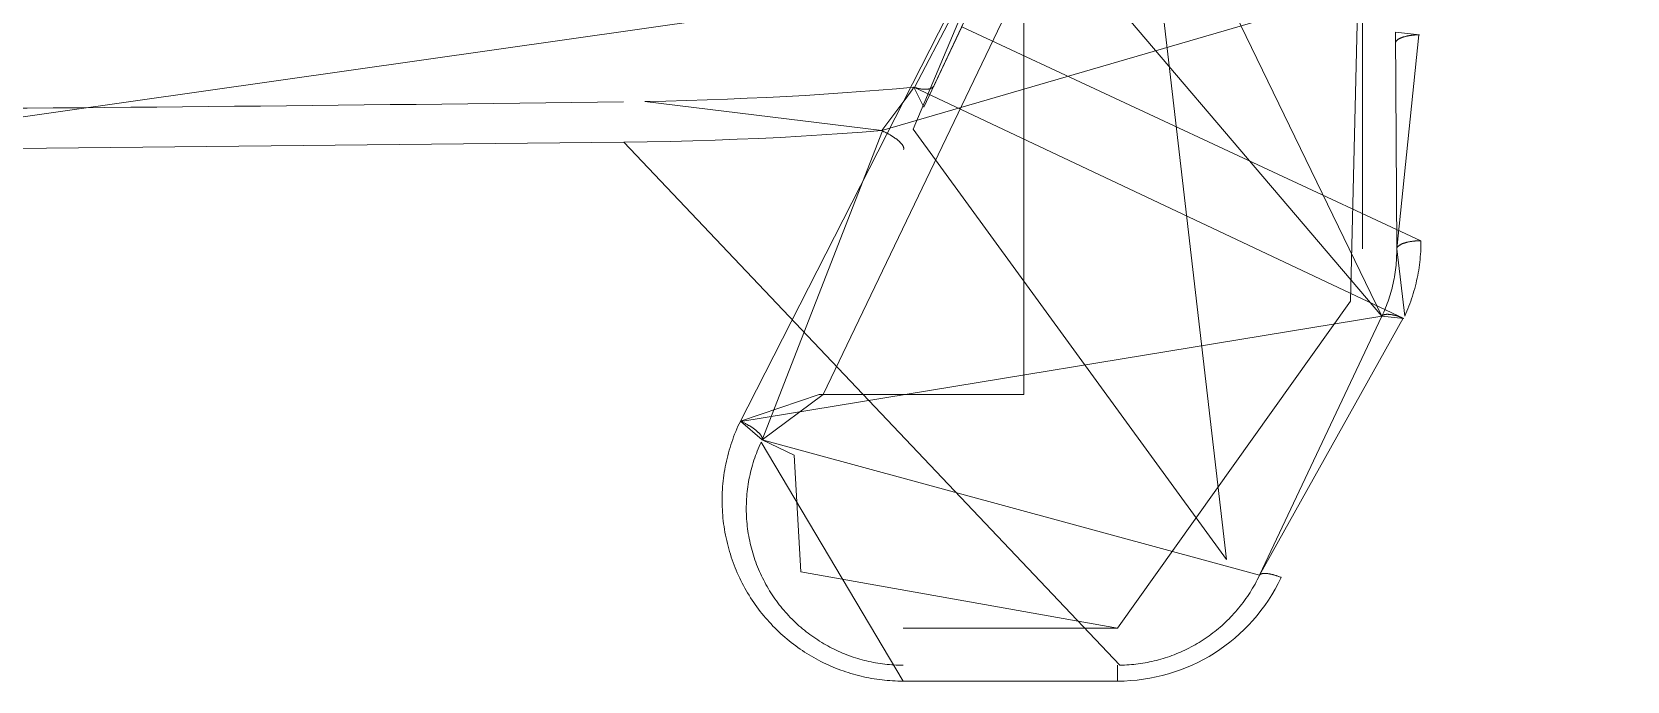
# Model space of a CAD drawing. Header units: millimetres. Extents: x 521 to 148073, y -17811 to 32040.
# Drawn here: x 65990.97 to 66025.27, y 20407.86 to 20421.83 of the extents above; entities that cross this region are included whole.
import ezdxf

# ---------------------------------------------------------------- set-up
doc = ezdxf.new("R2010")
doc.units = ezdxf.units.MM
doc.layers.add('Datové rozvody', color=6, linetype='Continuous')
doc.layers.add('PDF_Geometrie', color=7, linetype='Continuous', true_color=0xbdbdbd)

# ---------------------------------------------------------------- blocks, each defined once
blk = doc.blocks.new('projektor')
at = {"layer": 'PDF_Geometrie', "lineweight": 13}
for points in [[(86121.744, 15084.371), (86129.149, 15080.503), (86129.152, 15080.515), (86129.155, 15080.529), (86129.158, 15080.541), (86129.162, 15080.552), (86129.166, 15080.564), (86129.168, 15080.576), (86129.17, 15080.589), (86129.173, 15080.6), (86129.175, 15080.612), (86129.177, 15080.623), (86129.18, 15080.635), (86129.181, 15080.647), (86129.182, 15080.658), (86129.184, 15080.669), (86129.184, 15080.679), (86129.185, 15080.69), (86129.186, 15080.7), (86129.186, 15080.712), (86129.187, 15080.722), (86129.187, 15080.732), (86129.186, 15080.741), (86129.186, 15080.751), (86129.185, 15080.76), (86129.184, 15080.77), (86129.184, 15080.779), (86129.183, 15080.788), (86129.181, 15080.796), (86129.18, 15080.804), (86129.178, 15080.812), (86129.175, 15080.82), (86129.174, 15080.828), (86129.171, 15080.835), (86129.169, 15080.842), (86129.166, 15080.849), (86129.163, 15080.855), (86129.159, 15080.861), (86129.156, 15080.867), (86129.153, 15080.873), (86129.149, 15080.878), (86129.145, 15080.884), (86129.141, 15080.889), (86129.137, 15080.893), (86129.132, 15080.897), (86129.128, 15080.901), (86129.123, 15080.904), (86129.118, 15080.907), (86129.113, 15080.91)], [(86129.145, 15080.491), (86129.198, 15080.452), (86129.37, 15080.326), (86129.576, 15080.175), (86129.829, 15079.986), (86130.053, 15079.817), (86125.5, 15095.41), (86125.685, 15095.251), (86125.92, 15095.046), (86126.172, 15094.824), (86126.43, 15094.594), (86126.721, 15094.333), (86126.996, 15094.083)], [(86133.937, 15090.281), (86133.894, 15090.301), (86133.849, 15090.321), (86133.805, 15090.34), (86133.761, 15090.358), (86133.716, 15090.376), (86133.67, 15090.393), (86133.625, 15090.409), (86133.579, 15090.424), (86133.533, 15090.44), (86133.487, 15090.454), (86133.442, 15090.467), (86133.394, 15090.48), (86133.347, 15090.492), (86133.3, 15090.504), (86133.253, 15090.515), (86133.206, 15090.525), (86133.158, 15090.534), (86133.11, 15090.543), (86133.063, 15090.55), (86133.014, 15090.559), (86132.965, 15090.565), (86132.918, 15090.571), (86132.869, 15090.576), (86132.821, 15090.58), (86132.772, 15090.584), (86132.724, 15090.586), (86132.676, 15090.589), (86132.626, 15090.59), (86132.577, 15090.591), (86132.529, 15090.591), (86133.933, 15090.76), (86133.882, 15090.783), (86133.831, 15090.805), (86133.78, 15090.826), (86133.728, 15090.846), (86133.675, 15090.866), (86133.623, 15090.885), (86133.57, 15090.903), (86133.517, 15090.921), (86133.464, 15090.937), (86133.411, 15090.952), (86133.356, 15090.968), (86133.302, 15090.982), (86133.247, 15090.995), (86133.193, 15091.007), (86133.138, 15091.019), (86133.082, 15091.031), (86133.028, 15091.041), (86132.972, 15091.05), (86132.917, 15091.058), (86132.861, 15091.066), (86132.805, 15091.072), (86132.75, 15091.078), (86132.694, 15091.084), (86132.638, 15091.088), (86132.581, 15091.092), (86132.525, 15091.094), (86132.469, 15091.096), (86132.413, 15091.097), (86132.357, 15091.097), (86127.876, 15081.491)], [(86127.288, 15081.367), (86136.187, 15076.834), (86136.241, 15076.809), (86136.295, 15076.786), (86136.349, 15076.763), (86136.405, 15076.74), (86136.46, 15076.719), (86136.516, 15076.699), (86136.572, 15076.679), (86136.628, 15076.661), (86136.685, 15076.643), (86136.741, 15076.626), (86136.799, 15076.61), (86136.857, 15076.595), (86136.914, 15076.581), (86136.973, 15076.567), (86137.031, 15076.555), (86137.09, 15076.543), (86137.149, 15076.533), (86137.208, 15076.523), (86137.266, 15076.514), (86137.326, 15076.506), (86137.385, 15076.499), (86137.445, 15076.494), (86137.505, 15076.489), (86137.564, 15076.485), (86137.624, 15076.482), (86137.684, 15076.48), (86137.744, 15076.478), (86137.804, 15076.478), (86137.864, 15076.479), (86137.924, 15076.48), (86137.983, 15076.483), (86138.044, 15076.486), (86138.103, 15076.491), (86138.163, 15076.496), (86138.222, 15076.502), (86138.282, 15076.509), (86138.341, 15076.518), (86138.4, 15076.528), (86138.459, 15076.538), (86138.518, 15076.548), (86138.576, 15076.56), (86138.635, 15076.573), (86138.692, 15076.587), (86138.75, 15076.602), (86138.808, 15076.617), (86138.865, 15076.633), (86138.921, 15076.651), (86138.978, 15076.669), (86139.035, 15076.688), (86139.09, 15076.708), (86139.146, 15076.729), (86139.201, 15076.75), (86139.256, 15076.773), (86139.311, 15076.796), (86139.364, 15076.821), (86139.418, 15076.846), (86139.471, 15076.871), (86139.524, 15076.898), (86139.576, 15076.925), (86139.628, 15076.954), (86139.679, 15076.982), (86139.73, 15077.012), (86139.78, 15077.042), (86139.829, 15077.074), (86139.879, 15077.106), (86139.927, 15077.138), (86139.975, 15077.172), (86140.023, 15077.206), (86140.069, 15077.241), (86140.115, 15077.276), (86140.162, 15077.312), (86140.206, 15077.349), (86140.251, 15077.386), (86140.294, 15077.425), (86140.337, 15077.464), (86140.38, 15077.502), (86140.422, 15077.542), (86140.463, 15077.583), (86140.504, 15077.623), (86140.543, 15077.665), (86140.583, 15077.708), (86140.621, 15077.75), (86140.659, 15077.793), (86140.697, 15077.837), (86140.732, 15077.881), (86140.768, 15077.925), (86140.802, 15077.971), (86140.837, 15078.017), (86140.871, 15078.063), (86140.904, 15078.109), (86140.936, 15078.156), (86140.967, 15078.204), (86140.998, 15078.252), (86141.027, 15078.3), (86141.056, 15078.349), (86141.084, 15078.397), (86141.112, 15078.447), (86141.139, 15078.496), (86141.165, 15078.546), (86141.19, 15078.597), (86141.214, 15078.648), (86141.237, 15078.698), (86141.26, 15078.749), (86141.283, 15078.801), (86141.303, 15078.853), (86141.324, 15078.905), (86141.344, 15078.958), (86141.363, 15079.011), (86141.381, 15079.064), (86141.398, 15079.117), (86141.415, 15079.169), (86141.431, 15079.223), (86141.446, 15079.277), (86141.46, 15079.331), (86141.473, 15079.385), (86141.486, 15079.439), (86141.498, 15079.493), (86141.508, 15079.548), (86141.519, 15079.603), (86141.528, 15079.658), (86141.536, 15079.713), (86141.543, 15079.768), (86141.55, 15079.823), (86141.557, 15079.877), (86141.562, 15079.932), (86141.566, 15079.988), (86141.57, 15080.043), (86141.573, 15080.098), (86141.574, 15080.154), (86141.576, 15080.209), (86141.576, 15080.264), (86136.571, 15077.294), (86136.618, 15077.272), (86136.665, 15077.252), (86136.711, 15077.232), (86136.759, 15077.212), (86136.808, 15077.194), (86136.855, 15077.176), (86136.904, 15077.159), (86136.953, 15077.143), (86137.002, 15077.127), (86137.052, 15077.113), (86137.101, 15077.098), (86137.151, 15077.085), (86137.201, 15077.073), (86137.252, 15077.062), (86137.303, 15077.051), (86137.353, 15077.04), (86137.404, 15077.031), (86137.455, 15077.023), (86137.506, 15077.016), (86137.557, 15077.009), (86137.609, 15077.003), (86137.661, 15076.998), (86137.712, 15076.994), (86137.764, 15076.989), (86137.816, 15076.986), (86137.868, 15076.985), (86137.919, 15076.984), (86137.971, 15076.983), (86138.023, 15076.984), (86138.075, 15076.985), (86138.127, 15076.987), (86138.179, 15076.991), (86138.231, 15076.995), (86138.283, 15076.999), (86138.333, 15077.005), (86138.385, 15077.011), (86138.436, 15077.018), (86138.488, 15077.026), (86138.539, 15077.034), (86138.59, 15077.044), (86138.64, 15077.055), (86138.692, 15077.066), (86138.741, 15077.077), (86138.792, 15077.09), (86138.841, 15077.103), (86138.891, 15077.118), (86138.941, 15077.133), (86138.989, 15077.148), (86139.038, 15077.164), (86139.087, 15077.182), (86139.135, 15077.2), (86139.183, 15077.218), (86139.23, 15077.239), (86139.278, 15077.258), (86139.324, 15077.279), (86139.37, 15077.301), (86139.417, 15077.323), (86139.462, 15077.347), (86139.507, 15077.37), (86139.553, 15077.394), (86139.597, 15077.42), (86139.641, 15077.445), (86139.685, 15077.472), (86139.727, 15077.498), (86139.77, 15077.527), (86139.812, 15077.554), (86139.854, 15077.584), (86139.894, 15077.613), (86139.936, 15077.643), (86139.976, 15077.674), (86140.015, 15077.705), (86140.054, 15077.737), (86140.093, 15077.769), (86140.131, 15077.802), (86140.168, 15077.836), (86140.205, 15077.869), (86140.241, 15077.904), (86140.277, 15077.94), (86140.313, 15077.975), (86140.347, 15078.011), (86140.381, 15078.047), (86140.415, 15078.084), (86140.447, 15078.122), (86140.479, 15078.159), (86140.511, 15078.198), (86140.542, 15078.237), (86140.572, 15078.275), (86140.602, 15078.315), (86140.63, 15078.356), (86140.659, 15078.395), (86140.687, 15078.436), (86140.714, 15078.478), (86140.741, 15078.518), (86140.767, 15078.561), (86140.792, 15078.603), (86140.816, 15078.646), (86140.84, 15078.688), (86140.863, 15078.731), (86140.885, 15078.775), (86140.907, 15078.819), (86140.929, 15078.862), (86140.949, 15078.906), (86140.969, 15078.951), (86140.988, 15078.996), (86141.007, 15079.04), (86141.024, 15079.086), (86141.042, 15079.131), (86141.058, 15079.177), (86141.073, 15079.222), (86141.089, 15079.269), (86141.103, 15079.315), (86141.117, 15079.362), (86141.129, 15079.407), (86141.142, 15079.454), (86141.154, 15079.501), (86141.165, 15079.549), (86141.175, 15079.596), (86141.184, 15079.643), (86141.193, 15079.69), (86141.201, 15079.738), (86141.208, 15079.786), (86141.215, 15079.834), (86141.22, 15079.881), (86141.227, 15079.929), (86141.231, 15079.977), (86141.235, 15080.025), (86141.237, 15080.073), (86141.24, 15080.121), (86141.242, 15080.168), (86141.243, 15080.216), (86141.243, 15080.264)], [(86132.529, 15090.591), (86127.991, 15090.563), (86128.046, 15091.069)], [(86132.357, 15091.097), (86132.357, 15091.084), (86132.357, 15091.07), (86132.358, 15091.057), (86132.358, 15091.044), (86132.359, 15091.032), (86132.359, 15091.018), (86132.36, 15091.005), (86132.361, 15090.993), (86132.362, 15090.98), (86132.363, 15090.967), (86132.364, 15090.954), (86132.366, 15090.942), (86132.367, 15090.93), (86132.368, 15090.918), (86132.37, 15090.904), (86132.373, 15090.893), (86132.374, 15090.881), (86132.376, 15090.869), (86132.379, 15090.858), (86132.381, 15090.846), (86132.383, 15090.835), (86132.385, 15090.824), (86132.388, 15090.813), (86132.39, 15090.802), (86132.394, 15090.792), (86132.396, 15090.781), (86132.399, 15090.771), (86132.402, 15090.761), (86132.405, 15090.751), (86132.408, 15090.742), (86132.411, 15090.733), (86132.415, 15090.723), (86132.418, 15090.715), (86132.421, 15090.706), (86132.425, 15090.698), (86132.429, 15090.691), (86132.432, 15090.683), (86132.436, 15090.676), (86132.44, 15090.668), (86132.444, 15090.661), (86132.448, 15090.655), (86132.451, 15090.648), (86132.455, 15090.643), (86132.46, 15090.637), (86132.464, 15090.632), (86132.468, 15090.627), (86132.472, 15090.622), (86132.476, 15090.618), (86132.481, 15090.614), (86132.485, 15090.609), (86132.489, 15090.606), (86132.494, 15090.603), (86132.498, 15090.6), (86132.502, 15090.598), (86132.507, 15090.596), (86132.512, 15090.594), (86132.516, 15090.593), (86132.521, 15090.592), (86132.525, 15090.591), (86132.529, 15090.591), (86128.047, 15091.056), (86128.047, 15091.043), (86128.047, 15091.03), (86128.048, 15091.017), (86128.048, 15091.004), (86128.048, 15090.991), (86128.049, 15090.978), (86128.051, 15090.966), (86128.052, 15090.952), (86128.053, 15090.94), (86128.054, 15090.927), (86128.055, 15090.915), (86128.057, 15090.902), (86128.058, 15090.89), (86128.06, 15090.878), (86128.062, 15090.866), (86128.064, 15090.854), (86128.066, 15090.842), (86128.068, 15090.83), (86128.07, 15090.819), (86128.072, 15090.808), (86128.075, 15090.797), (86128.078, 15090.785), (86128.08, 15090.774), (86128.083, 15090.764), (86128.086, 15090.754), (86128.088, 15090.744), (86128.092, 15090.734), (86128.094, 15090.724), (86128.097, 15090.714), (86128.101, 15090.705), (86128.104, 15090.696), (86128.108, 15090.688), (86128.111, 15090.68), (86128.114, 15090.672), (86128.118, 15090.663), (86128.122, 15090.655), (86128.125, 15090.648), (86128.129, 15090.641), (86128.134, 15090.634), (86128.137, 15090.628), (86128.141, 15090.622), (86128.145, 15090.616), (86128.149, 15090.609), (86128.153, 15090.604), (86128.158, 15090.599), (86128.162, 15090.595), (86128.166, 15090.59), (86128.17, 15090.586), (86128.175, 15090.583), (86128.179, 15090.579), (86128.183, 15090.576), (86128.188, 15090.574), (86128.192, 15090.571), (86128.196, 15090.569), (86128.201, 15090.567), (86128.205, 15090.566), (86128.21, 15090.565), (86128.214, 15090.564), (86128.219, 15090.564)], [(86127.876, 15081.491), (86129.166, 15080.886), (86122.354, 15084.084), (86129.562, 15080.698), (86129.145, 15080.491), (86133.983, 15090.738), (86133.937, 15090.281), (86124.828, 15082.529), (86123.603, 15083.108), (86122.379, 15083.687), (86130.023, 15080.478), (86139.032, 15087.032), (86122.077, 15085.064), (86135.578, 15078.592), (86136.525, 15077.315), (86136.134, 15076.859), (86135.578, 15078.508)], [(86139.407, 15088.174), (86139.402, 15088.163), (86139.398, 15088.151), (86139.393, 15088.139), (86139.389, 15088.126), (86139.384, 15088.114), (86139.38, 15088.103), (86139.375, 15088.091), (86139.371, 15088.079), (86139.367, 15088.067), (86139.363, 15088.055), (86139.36, 15088.044), (86139.356, 15088.033), (86139.354, 15088.022), (86139.35, 15088.009), (86139.347, 15087.998), (86139.345, 15087.988), (86139.341, 15087.977), (86139.339, 15087.966), (86139.337, 15087.955), (86139.334, 15087.944), (86139.333, 15087.934), (86139.33, 15087.924), (86139.328, 15087.914), (86139.327, 15087.905), (86139.326, 15087.894), (86139.324, 15087.885), (86139.323, 15087.876), (86139.323, 15087.867), (86139.322, 15087.858), (86139.322, 15087.849), (86139.321, 15087.841), (86139.321, 15087.832), (86139.321, 15087.824), (86139.322, 15087.817), (86139.322, 15087.809), (86139.323, 15087.802), (86139.323, 15087.795), (86139.324, 15087.789), (86139.325, 15087.782), (86139.326, 15087.775), (86139.328, 15087.769), (86139.329, 15087.764), (86139.331, 15087.758), (86139.333, 15087.753), (86139.335, 15087.749), (86139.338, 15087.744), (86139.34, 15087.74), (86139.343, 15087.736), (86139.345, 15087.733), (86139.349, 15087.729), (86139.351, 15087.726), (86139.354, 15087.724), (86139.358, 15087.72), (86139.361, 15087.718), (86133.978, 15090.725), (86133.973, 15090.713), (86133.969, 15090.701), (86133.964, 15090.689), (86133.96, 15090.678), (86133.956, 15090.665), (86133.951, 15090.653), (86133.947, 15090.642), (86133.943, 15090.63), (86133.939, 15090.619), (86133.935, 15090.606), (86133.932, 15090.595), (86133.929, 15090.584), (86133.925, 15090.572), (86133.923, 15090.562), (86133.92, 15090.55), (86133.917, 15090.539), (86133.915, 15090.528), (86133.912, 15090.518), (86133.91, 15090.507), (86133.908, 15090.497), (86133.906, 15090.486), (86133.904, 15090.476), (86133.903, 15090.467), (86133.901, 15090.457), (86133.9, 15090.448), (86133.899, 15090.439), (86133.899, 15090.429), (86133.898, 15090.42), (86133.897, 15090.412), (86133.897, 15090.403), (86133.897, 15090.395), (86133.897, 15090.387), (86133.897, 15090.38), (86133.898, 15090.371), (86133.898, 15090.364), (86133.899, 15090.357), (86133.899, 15090.351), (86133.901, 15090.344), (86133.902, 15090.338), (86133.904, 15090.333), (86133.905, 15090.327), (86133.907, 15090.322), (86133.908, 15090.317), (86133.911, 15090.311), (86133.913, 15090.306), (86133.916, 15090.302), (86133.918, 15090.298), (86133.921, 15090.295), (86133.924, 15090.291), (86133.927, 15090.288), (86133.93, 15090.286), (86133.934, 15090.283), (86133.937, 15090.281), (86136.139, 15076.871), (86136.144, 15076.883), (86136.149, 15076.895), (86136.156, 15076.907), (86136.161, 15076.918), (86136.166, 15076.93), (86136.172, 15076.942), (86136.178, 15076.954), (86136.184, 15076.965), (86136.19, 15076.976), (86136.196, 15076.988), (86136.202, 15077), (86136.208, 15077.011), (86136.215, 15077.022), (86136.222, 15077.033), (86136.227, 15077.043), (86136.234, 15077.055), (86136.241, 15077.066), (86136.247, 15077.076), (86136.254, 15077.086), (86136.261, 15077.096), (86136.267, 15077.106), (86136.274, 15077.117), (86136.281, 15077.126), (86136.287, 15077.136), (86136.294, 15077.145), (86136.301, 15077.154), (86136.308, 15077.163), (86136.314, 15077.173), (86136.321, 15077.181), (86136.327, 15077.189), (86136.334, 15077.197), (86136.341, 15077.205), (86136.348, 15077.213), (86136.354, 15077.22), (86136.361, 15077.228), (86136.368, 15077.235), (86136.374, 15077.242), (86136.381, 15077.248), (86136.388, 15077.254), (86136.394, 15077.26), (86136.4, 15077.266), (86136.406, 15077.271), (86136.413, 15077.276), (86136.419, 15077.281), (86136.425, 15077.286), (86136.431, 15077.29), (86136.437, 15077.295), (86136.443, 15077.298), (86136.448, 15077.301), (86136.454, 15077.305), (86136.46, 15077.307), (86136.465, 15077.31), (86136.47, 15077.312), (86136.475, 15077.314), (86136.481, 15077.316), (86136.486, 15077.317), (86136.491, 15077.318), (86136.496, 15077.319), (86136.5, 15077.319), (86136.505, 15077.319), (86136.509, 15077.319), (86136.513, 15077.319), (86136.517, 15077.318), (86136.522, 15077.317), (86136.525, 15077.315), (86130.058, 15079.83), (86130.064, 15079.841), (86130.069, 15079.853), (86130.075, 15079.864), (86130.08, 15079.876), (86130.086, 15079.889), (86130.092, 15079.9), (86130.098, 15079.912), (86130.103, 15079.923), (86130.11, 15079.934), (86130.116, 15079.947), (86130.122, 15079.958), (86130.128, 15079.969), (86130.134, 15079.98), (86130.141, 15079.991), (86130.147, 15080.002), (86130.154, 15080.013), (86130.16, 15080.023), (86130.167, 15080.034), (86130.174, 15080.044), (86130.18, 15080.054), (86130.187, 15080.065), (86130.194, 15080.075), (86130.201, 15080.084), (86130.207, 15080.094), (86130.214, 15080.103), (86130.22, 15080.112), (86130.227, 15080.122), (86130.234, 15080.13), (86130.241, 15080.139), (86130.247, 15080.147), (86130.254, 15080.155), (86130.261, 15080.163), (86130.267, 15080.171), (86130.274, 15080.179), (86130.281, 15080.186), (86130.288, 15080.193), (86130.294, 15080.199), (86130.301, 15080.206), (86130.307, 15080.212), (86130.313, 15080.218), (86130.32, 15080.223), (86130.326, 15080.229), (86130.333, 15080.235), (86130.338, 15080.24), (86130.345, 15080.244), (86130.351, 15080.248), (86130.357, 15080.252), (86130.363, 15080.256), (86130.368, 15080.259), (86130.373, 15080.262), (86130.38, 15080.265), (86130.384, 15080.268), (86130.39, 15080.27), (86130.395, 15080.272), (86130.4, 15080.273), (86130.406, 15080.275), (86130.41, 15080.276), (86130.415, 15080.276), (86130.419, 15080.277), (86130.424, 15080.277), (86130.429, 15080.277), (86130.433, 15080.276), (86130.437, 15080.276), (86130.441, 15080.275), (86130.445, 15080.273)], [(86136.845, 15077.983), (86136.525, 15077.315), (86139.361, 15087.718), (86133.937, 15090.281), (86121.744, 15084.371)], [(86122.077, 15085.064), (86120.704, 15087.906), (86123.17, 15089.874), (86133.622, 15089.626), (86140.467, 15084.751), (86139.286, 15078.125), (86136.845, 15077.984)], [(86123.17, 15089.874), (86132.529, 15089.874)], [(86130.454, 15058.983), (86130.297, 15074.425), (86141.243, 15084.799), (86141.242, 15084.847), (86141.24, 15084.896), (86141.237, 15084.943), (86141.235, 15084.991), (86141.231, 15085.039), (86141.226, 15085.088), (86141.22, 15085.136), (86141.215, 15085.183), (86141.208, 15085.231), (86141.201, 15085.279), (86141.192, 15085.327), (86141.184, 15085.374), (86141.174, 15085.421), (86141.164, 15085.468), (86141.153, 15085.516), (86141.141, 15085.563), (86141.129, 15085.61), (86141.116, 15085.656), (86141.102, 15085.703), (86141.088, 15085.749), (86141.072, 15085.795), (86141.057, 15085.842), (86141.04, 15085.887), (86141.023, 15085.932), (86141.005, 15085.978), (86140.986, 15086.023), (86140.967, 15086.067), (86140.947, 15086.112), (86140.927, 15086.157), (86140.906, 15086.201), (86140.884, 15086.244), (86140.861, 15086.288), (86140.838, 15086.331), (86140.814, 15086.374), (86140.789, 15086.416), (86140.764, 15086.459), (86140.738, 15086.501), (86140.711, 15086.543), (86140.684, 15086.583), (86140.656, 15086.624), (86140.628, 15086.665), (86140.598, 15086.704), (86140.568, 15086.744), (86140.537, 15086.784), (86140.507, 15086.822), (86140.475, 15086.861), (86140.443, 15086.899), (86140.41, 15086.936), (86140.376, 15086.973), (86140.342, 15087.009), (86140.307, 15087.046), (86140.272, 15087.082), (86140.237, 15087.116), (86140.2, 15087.151), (86140.163, 15087.184), (86140.125, 15087.218), (86140.087, 15087.252), (86140.049, 15087.284), (86140.009, 15087.316), (86139.969, 15087.346), (86139.929, 15087.378), (86139.888, 15087.407), (86139.847, 15087.437), (86139.805, 15087.466), (86139.762, 15087.494), (86139.72, 15087.522), (86139.676, 15087.549), (86139.633, 15087.575), (86139.589, 15087.6), (86139.544, 15087.626), (86139.499, 15087.65), (86139.453, 15087.674), (86139.408, 15087.696), (86139.361, 15087.718)], [(86126.406, 15064.009), (86126.406, 15085.391), (86130.958, 15053.458)], [(86140.467, 15084.751), (86140.467, 15080.264)], [(86141.576, 15080.264), (86141.576, 15084.751), (86141.243, 15084.751)], [(86135.578, 15082.793), (86126.815, 15082.793)], [(86135.578, 15082.793), (86135.578, 15078.508)], [(86130.297, 15074.425), (86130.289, 15074.913), (86130.279, 15075.394), (86130.267, 15075.868), (86130.251, 15076.335), (86130.234, 15076.794), (86130.215, 15077.246), (86130.193, 15077.691), (86130.169, 15078.13), (86130.143, 15078.561), (86130.115, 15078.986), (86130.085, 15079.405), (86130.053, 15079.817), (86129.442, 15074.861), (86129.433, 15075.303), (86129.422, 15075.737), (86129.409, 15076.166), (86129.393, 15076.588), (86129.376, 15077.004), (86129.358, 15077.414), (86129.337, 15077.819), (86129.314, 15078.216), (86129.29, 15078.609), (86129.264, 15078.997), (86129.236, 15079.378), (86129.207, 15079.754), (86129.177, 15080.126), (86129.145, 15080.491)]]:
    blk.add_lwpolyline(points, dxfattribs=at)
for centre, radius, start, end in [((86137.792, 15084.752), 3.784, 359.9855, 64.7296), ((83784.902, 15043.408), 2344.752, 0.333472, 0.757682)]:
    blk.add_arc(centre, radius, start, end, dxfattribs=at)

msp = doc.modelspace()

# ---------------------------------------------------------------- block references
at = {"layer": 'Datové rozvody', "xscale": 1.027900945623324, "yscale": 1.027900945623324, "zscale": 1.027900945623324, "rotation": 270.0000000000001}
msp.add_blockref('projektor', (50508.686, 108952.866), dxfattribs=at)

doc.saveas('drawing.dxf')
